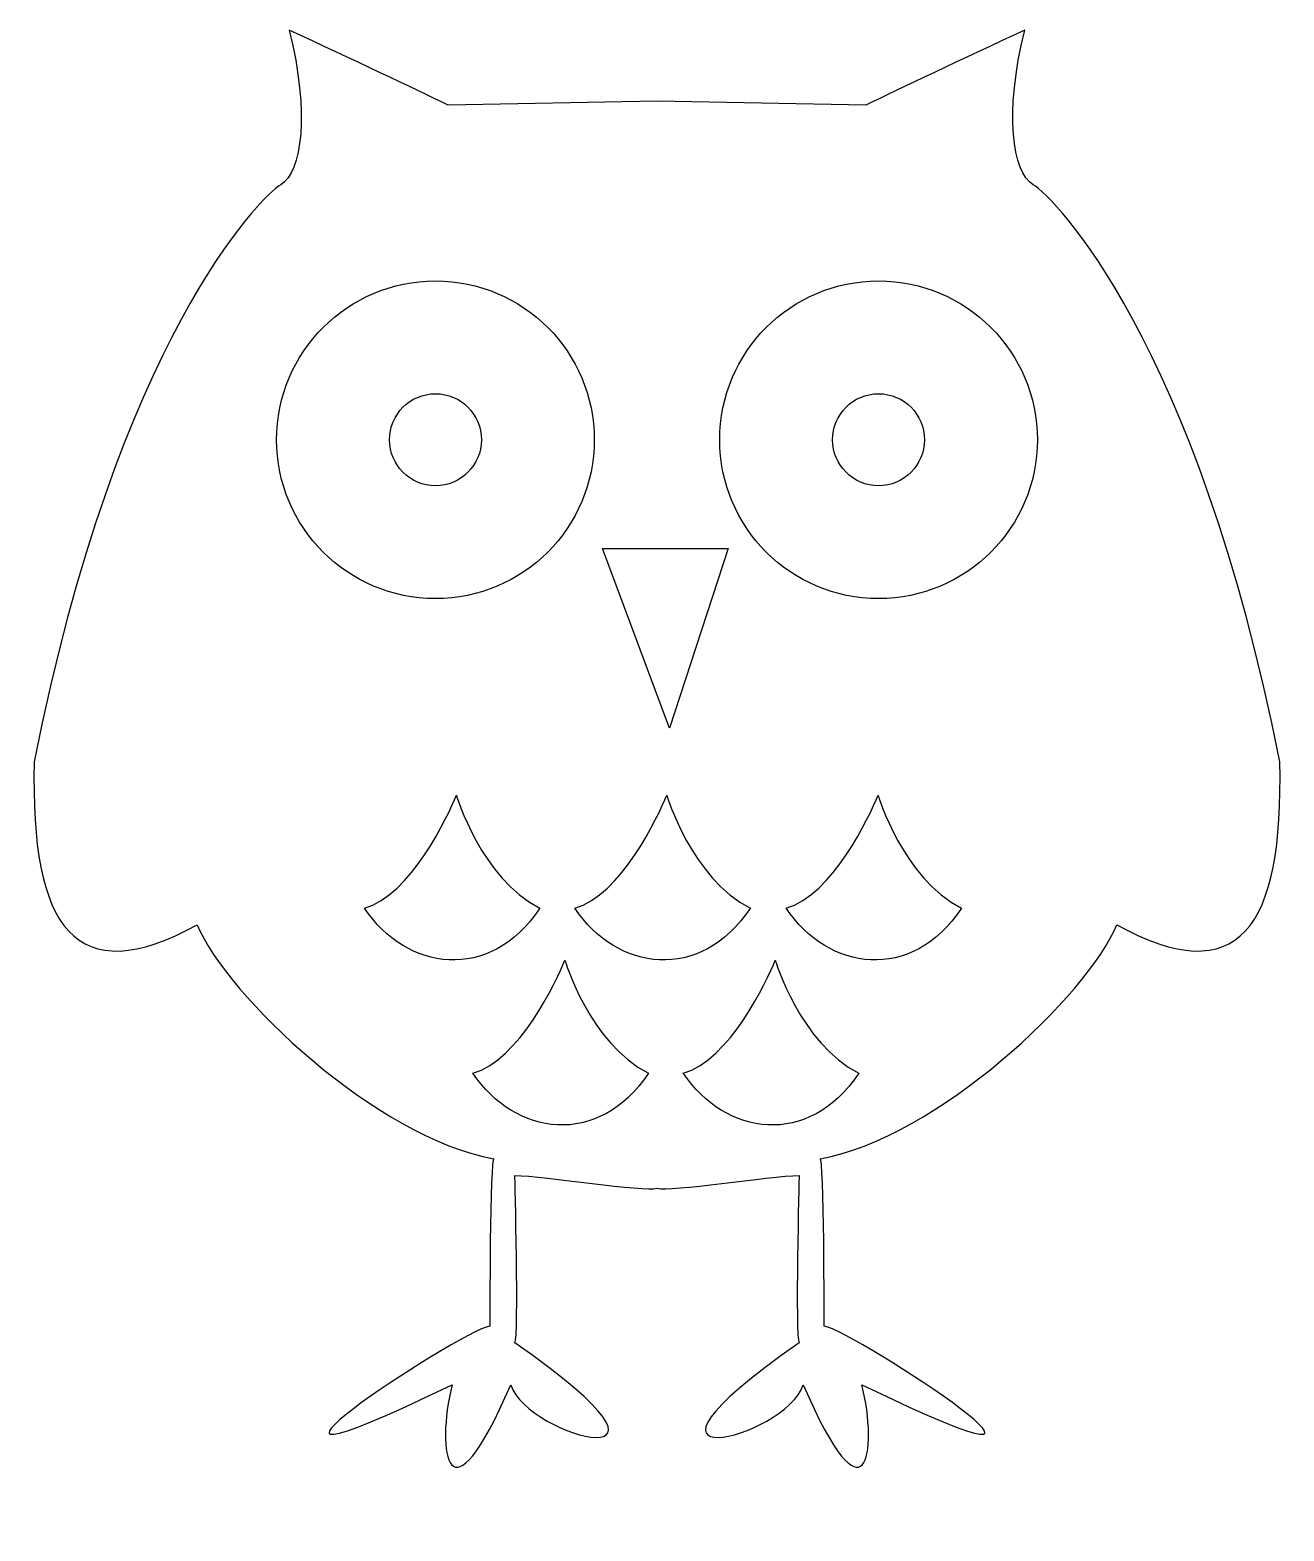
# Model space of a CAD drawing. Header units: centimetres. Extents: x -8.5 to 8.5, y -10.6 to 9.8.
import ezdxf

# ---------------------------------------------------------------- set-up
doc = ezdxf.new("R2010")
doc.units = ezdxf.units.CM
doc.header["$MEASUREMENT"] = 0
doc.layers.add('Camada 1', color=7, linetype='Continuous')

msp = doc.modelspace()

# ---------------------------------------------------------------- linework, layer by layer
at = {"layer": 'Camada 1'}
for points, knots in [([(-1.92999, -5.79751), (-1.92999, -5.79751), (-1.87337, -8.01168), (-1.92999, -8.0683), (-1.92999, -8.0683), (0.85173, -9.99828), (-1.75984, -9.37383), (-1.98688, -8.63612), (-1.98688, -8.63612), (-2.83836, -10.62274), (-3.00878, -9.54422), (-2.78174, -8.63612), (-2.78174, -8.63612), (-6.64222, -10.50948), (-2.66797, -7.89791), (-2.2708, -7.84126), (-2.2708, -7.84126), (-2.2708, -7.84126), (-2.2708, -5.51385), (-2.21391, -5.5705), (-2.21391, -5.5705), (-3.80337, -5.28634), (-5.84712, -3.35633), (-6.24455, -2.39161), (-6.24455, -2.39161), (-7.89089, -3.29971), (-8.51534, -2.44826), (-8.45845, -0.17744), (-8.45845, -0.17744), (-7.32305, 5.55626), (-5.39304, 7.48653), (-5.10914, 7.65666), (-5.10914, 7.65666), (-4.82524, 7.82679), (-4.71171, 8.62165), (-4.99561, 9.75705), (-4.99561, 9.75705), (-4.14413, 9.35962), (-3.29238, 8.96245), (-2.83833, 8.73541), (-2.83833, 8.73541), (-2.83833, 8.73541), (0.00001, 8.79206), (0.00001, 8.79206), (0.00001, 8.79206), (0.00001, 8.79206), (2.83835, 8.73541), (2.83835, 8.73541), (2.83835, 8.73541), (3.29241, 8.96246), (4.14416, 9.35962), (4.99564, 9.75705), (4.99564, 9.75705), (4.71174, 8.62164), (4.82525, 7.82681), (5.10915, 7.65666), (5.10915, 7.65666), (5.39305, 7.48651), (7.32305, 5.55627), (8.45843, -0.17744), (8.45843, -0.17744), (8.51532, -2.44823), (7.89087, -3.29971), (6.24453, -2.39161), (6.24453, -2.39161), (5.8471, -3.35636), (3.80335, -5.28634), (2.21389, -5.5705), (2.21389, -5.5705), (2.27078, -5.51385), (2.27078, -7.84126), (2.27078, -7.84126), (2.27078, -7.84126), (2.66795, -7.89791), (6.6422, -10.50948), (2.78172, -8.63612), (2.78172, -8.63612), (3.00876, -9.54422), (2.83837, -10.62274), (1.98689, -8.63612), (1.98689, -8.63612), (1.75985, -9.37383), (-0.85172, -9.99827), (1.93, -8.0683), (1.93, -8.0683), (1.87335, -8.01165), (1.93, -5.79751), (1.93, -5.79751), (1.93, -5.79751), (1.53283, -5.79751), (0.17041, -6.02455), (0.00002, -5.9679), (0.00002, -5.9679), (-0.17041, -6.02455), (-1.5328, -5.79751), (-1.92999, -5.79751)], [0, 0, 0, 0, 0.04, 0.04, 0.04, 0.04, 0.08, 0.08, 0.08, 0.08, 0.12, 0.12, 0.12, 0.12, 0.16, 0.16, 0.16, 0.16, 0.2, 0.2, 0.2, 0.2, 0.24, 0.24, 0.24, 0.24, 0.28, 0.28, 0.28, 0.28, 0.32, 0.32, 0.32, 0.32, 0.36, 0.36, 0.36, 0.36, 0.4, 0.4, 0.4, 0.4, 0.44, 0.44, 0.44, 0.44, 0.48, 0.48, 0.48, 0.48, 0.52, 0.52, 0.52, 0.52, 0.56, 0.56, 0.56, 0.56, 0.6, 0.6, 0.6, 0.6, 0.64, 0.64, 0.64, 0.64, 0.68, 0.68, 0.68, 0.68, 0.72, 0.72, 0.72, 0.72, 0.76, 0.76, 0.76, 0.76, 0.8, 0.8, 0.8, 0.8, 0.84, 0.84, 0.84, 0.84, 0.88, 0.88, 0.88, 0.88, 0.92, 0.92, 0.92, 0.92, 1, 1, 1, 1]), ([(-3.00875, 2.03672), (-1.81749, 2.03672), (-0.85173, 3.00261), (-0.85173, 4.19387), (-0.85173, 4.19387), (-0.85173, 5.38513), (-1.81749, 6.35089), (-3.00875, 6.35089), (-3.00875, 6.35089), (-4.20001, 6.35089), (-5.16577, 5.38513), (-5.16577, 4.19387), (-5.16577, 4.19387), (-5.16576, 3.00258), (-4.20001, 2.03672), (-3.00875, 2.03672)], [0, 0, 0, 0, 0.2, 0.2, 0.2, 0.2, 0.4, 0.4, 0.4, 0.4, 0.6, 0.6, 0.6, 0.6, 1, 1, 1, 1]), ([(5.16576, 4.19387), (5.16576, 5.38513), (4.20003, 6.35089), (3.00877, 6.35089), (3.00877, 6.35089), (1.81751, 6.35089), (0.85175, 5.38513), (0.85175, 4.19387), (0.85175, 4.19387), (0.85175, 3.00261), (1.81751, 2.03672), (3.00877, 2.03672), (3.00877, 2.03672), (4.20003, 2.03672), (5.16576, 3.00258), (5.16576, 4.19387)], [0, 0, 0, 0, 0.2, 0.2, 0.2, 0.2, 0.4, 0.4, 0.4, 0.4, 0.6, 0.6, 0.6, 0.6, 1, 1, 1, 1]), ([(-3.00875, 3.5694), (-2.66389, 3.5694), (-2.38428, 3.84901), (-2.38428, 4.19387), (-2.38428, 4.19387), (-2.38428, 4.5387), (-2.66389, 4.81831), (-3.00875, 4.81831), (-3.00875, 4.81831), (-3.35358, 4.81831), (-3.63319, 4.5387), (-3.63319, 4.19387), (-3.63319, 4.19387), (-3.63319, 3.84901), (-3.35358, 3.5694), (-3.00875, 3.5694)], [0, 0, 0, 0, 0.2, 0.2, 0.2, 0.2, 0.4, 0.4, 0.4, 0.4, 0.6, 0.6, 0.6, 0.6, 1, 1, 1, 1]), ([(3.63322, 4.19387), (3.63322, 4.5387), (3.35361, 4.81831), (3.00875, 4.81831), (3.00875, 4.81831), (2.66389, 4.81831), (2.38428, 4.5387), (2.38428, 4.19387), (2.38428, 4.19387), (2.38428, 3.84901), (2.66389, 3.5694), (3.00875, 3.5694), (3.00875, 3.5694), (3.35361, 3.5694), (3.63322, 3.84901), (3.63322, 4.19387)], [0, 0, 0, 0, 0.2, 0.2, 0.2, 0.2, 0.4, 0.4, 0.4, 0.4, 0.6, 0.6, 0.6, 0.6, 1, 1, 1, 1]), ([(0.1704, 0.27661), (0.1704, 0.27661), (0.96523, 2.71792), (0.96523, 2.71792), (0.96523, 2.71792), (0.96523, 2.71792), (-0.73796, 2.71792), (-0.73796, 2.71792), (-0.73796, 2.71792), (-0.73796, 2.71792), (0.1704, 0.27661), (0.1704, 0.27661)], [0, 0, 0, 0, 0.25, 0.25, 0.25, 0.25, 0.5, 0.5, 0.5, 0.5, 1, 1, 1, 1]), ([(-2.72485, -0.63303), (-2.83836, -0.91669), (-3.34929, -1.99569), (-3.97376, -2.16558), (-3.97376, -2.16558), (-3.40618, -3.01709), (-2.27053, -3.18748), (-1.58947, -2.16558), (-1.58947, -2.16558), (-2.38428, -1.76814), (-2.72485, -0.63303), (-2.72485, -0.63303)], [0, 0, 0, 0, 0.25, 0.25, 0.25, 0.25, 0.5, 0.5, 0.5, 0.5, 1, 1, 1, 1]), ([(0.13223, -0.63303), (0.01872, -0.91669), (-0.49221, -1.99569), (-1.11668, -2.16558), (-1.11668, -2.16558), (-0.5491, -3.01709), (0.58655, -3.18748), (1.26764, -2.16558), (1.26764, -2.16558), (0.47277, -1.76814), (0.13223, -0.63303), (0.13223, -0.63303)], [0, 0, 0, 0, 0.25, 0.25, 0.25, 0.25, 0.5, 0.5, 0.5, 0.5, 1, 1, 1, 1]), ([(3.00219, -0.63303), (2.88868, -0.91669), (2.37775, -1.99569), (1.7533, -2.16558), (1.7533, -2.16558), (2.32086, -3.01709), (3.4565, -3.18748), (4.13759, -2.16558), (4.13759, -2.16558), (3.34273, -1.76814), (3.00219, -0.63303), (3.00219, -0.63303)], [0, 0, 0, 0, 0.25, 0.25, 0.25, 0.25, 0.5, 0.5, 0.5, 0.5, 1, 1, 1, 1]), ([(-1.25094, -2.87397), (-1.36445, -3.15763), (-1.87541, -4.23663), (-2.49985, -4.40654), (-2.49985, -4.40654), (-1.93227, -5.25802), (-0.79662, -5.42841), (-0.11556, -4.40654), (-0.11556, -4.40654), (-0.91037, -4.00909), (-1.25094, -2.87397), (-1.25094, -2.87397)], [0, 0, 0, 0, 0.25, 0.25, 0.25, 0.25, 0.5, 0.5, 0.5, 0.5, 1, 1, 1, 1]), ([(1.60614, -2.87397), (1.49263, -3.15763), (0.98167, -4.23663), (0.35725, -4.40654), (0.35725, -4.40654), (0.92481, -5.25802), (2.06045, -5.42841), (2.74154, -4.40654), (2.74154, -4.40654), (1.94668, -4.00909), (1.60614, -2.87397), (1.60614, -2.87397)], [0, 0, 0, 0, 0.25, 0.25, 0.25, 0.25, 0.5, 0.5, 0.5, 0.5, 1, 1, 1, 1])]:
    msp.add_open_spline(points, degree=3, knots=knots, dxfattribs=at)

doc.saveas('drawing.dxf')
